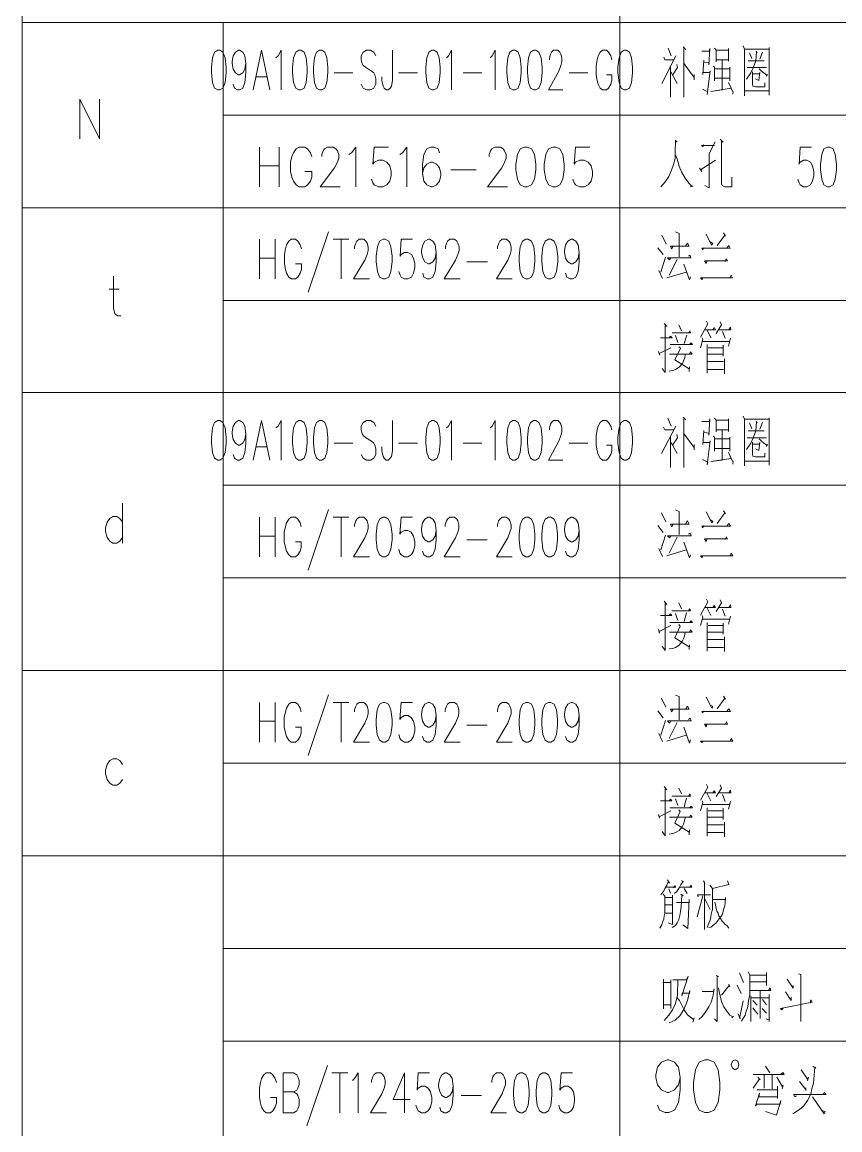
# Model space of a CAD drawing. Header units: millimetres. Extents: x 0 to 829, y 0 to 586.
# Drawn here: x 592.5 to 653.4, y 77 to 159.5 of the extents above; entities that cross this region are included whole.
import ezdxf

# ---------------------------------------------------------------- set-up
doc = ezdxf.new("R2010")
doc.units = ezdxf.units.MM

msp = doc.modelspace()

# ---------------------------------------------------------------- linework, layer by layer
at = {"color": 0, "lineweight": 0}
for points in [[(592.493806, 9.860139), (592.493806, 235.323944)], [(637.035528, 145.609028), (637.035528, 235.323944)], [(592.493806, 159.4485), (769.958667, 159.4485)], [(607.47275, 10.135306), (607.47275, 159.473194)], [(641.745111, 157.624639), (641.949722, 157.427083)], [(646.211278, 157.70225), (646.327694, 157.465889), (646.327694, 153.998083), (646.327694, 154.350861), (648.162139, 154.350861), (648.162139, 154.036889), (648.162139, 157.585833), (648.162139, 157.465889), (646.327694, 157.465889)], [(609.159028, 156.393444), (609.081417, 155.970111), (608.926194, 155.687889), (608.693361, 155.546778), (608.61575, 155.546778), (608.382917, 155.687889), (608.227694, 155.970111), (608.150083, 156.393444), (608.150083, 156.534556), (608.227694, 156.957889), (608.382917, 157.236583), (608.61575, 157.377694), (608.693361, 157.377694), (608.926194, 157.236583), (609.081417, 156.957889), (609.159028, 156.393444), (609.159028, 155.687889), (609.081417, 154.985861), (608.926194, 154.562528), (608.693361, 154.421417), (608.538139, 154.421417), (608.305306, 154.562528), (608.227694, 154.84475)], [(609.702306, 154.421417), (610.319667, 157.377694), (610.940556, 154.421417)], [(611.406222, 156.816778), (611.561444, 156.957889), (611.79075, 157.377694), (611.79075, 154.421417)], [(618.842778, 156.957889), (618.687556, 157.236583), (618.454722, 157.377694), (618.144278, 157.377694), (617.911444, 157.236583), (617.756222, 156.957889), (617.756222, 156.675667), (617.833833, 156.393444), (617.911444, 156.252333), (618.066667, 156.111222), (618.532333, 155.829), (618.687556, 155.687889), (618.765167, 155.546778), (618.842778, 155.264556), (618.842778, 154.84475), (618.687556, 154.562528), (618.454722, 154.421417), (618.144278, 154.421417), (617.911444, 154.562528), (617.756222, 154.84475)], [(620.081028, 157.377694), (620.081028, 155.126972), (620.003417, 154.703639), (619.925806, 154.562528), (619.770583, 154.421417), (619.615361, 154.421417), (619.460139, 154.562528), (619.382528, 154.703639), (619.304917, 155.126972), (619.304917, 155.405667)], [(624.10975, 156.816778), (624.264972, 156.957889), (624.497806, 157.377694), (624.497806, 154.421417)], [(627.362361, 156.816778), (627.517583, 156.957889), (627.750417, 157.377694), (627.750417, 154.421417)], [(631.779139, 156.675667), (631.779139, 156.816778), (631.85675, 157.095472), (631.934361, 157.236583), (632.089583, 157.377694), (632.3965, 157.377694), (632.551722, 157.236583), (632.629333, 157.095472), (632.706944, 156.816778), (632.706944, 156.534556), (632.629333, 156.252333), (632.474111, 155.829), (631.701528, 154.421417), (632.784556, 154.421417)], [(636.425222, 156.675667), (636.347611, 156.957889), (636.192389, 157.236583), (636.037167, 157.377694), (635.73025, 157.377694), (635.575028, 157.236583), (635.419806, 156.957889), (635.342194, 156.675667), (635.264583, 156.252333), (635.264583, 155.546778), (635.342194, 155.126972), (635.419806, 154.84475), (635.575028, 154.562528), (635.73025, 154.421417), (636.037167, 154.421417), (636.192389, 154.562528), (636.347611, 154.84475), (636.425222, 155.126972), (636.425222, 155.546778), (636.037167, 155.546778)], [(641.212417, 156.954361), (640.147028, 154.904722)], [(640.295194, 156.87675), (640.383389, 156.679194), (641.06425, 156.679194)], [(640.61975, 157.547028), (640.856111, 156.954361)], [(641.801556, 157.508222), (641.801556, 153.878139)], [(643.135056, 157.310667), (643.695972, 157.310667), (643.724194, 157.508222), (643.66775, 156.284083), (643.695972, 156.442833), (643.283222, 156.481639), (643.283222, 156.640389), (643.22325, 155.575), (643.22325, 155.730222), (643.724194, 155.730222), (643.755944, 155.850167), (643.547806, 154.075694), (643.576028, 154.27325), (643.1915, 154.470806)], [(644.0805, 157.547028), (644.196917, 157.388278), (644.196917, 156.520444), (644.196917, 156.679194), (645.114139, 156.679194), (645.114139, 156.55925), (645.114139, 157.508222), (645.114139, 157.388278), (644.196917, 157.388278)], [(647.184944, 157.310667), (647.273139, 157.190722), (647.216694, 157.268333), (647.156722, 156.598056), (646.980333, 156.125333), (646.800417, 155.691417), (646.475861, 155.218694)], [(646.684, 157.190722), (646.860389, 156.756806)], [(647.657667, 157.229528), (647.453056, 156.718)], [(640.796139, 156.164139), (640.796139, 153.878139)], [(641.268861, 156.322889), (641.328833, 156.086528), (640.944306, 155.536194)], [(641.773333, 156.442833), (642.542389, 155.377444)], [(643.992306, 156.206472), (644.0805, 156.125333), (644.0805, 155.102278), (644.0805, 155.299833), (645.234083, 155.299833), (645.234083, 155.102278), (645.234083, 156.125333), (645.234083, 156.008917), (644.0805, 156.008917), (644.641417, 156.008917), (644.641417, 156.640389), (644.641417, 154.432), (643.815917, 154.312056), (645.322278, 154.548417), (645.114139, 154.982333), (645.470444, 154.234444), (645.470444, 154.312056), (645.442222, 154.1145)], [(646.504083, 156.086528), (647.954, 156.086528)], [(646.595806, 156.598056), (647.777611, 156.598056)], [(647.421306, 156.008917), (647.569472, 155.850167), (647.749389, 155.691417), (647.98575, 155.536194), (648.042194, 155.575), (647.925778, 155.455056)], [(609.931611, 155.405667), (610.707722, 155.405667)], [(615.741861, 155.687889), (617.138861, 155.687889)], [(620.546694, 155.687889), (621.940167, 155.687889)], [(625.348, 155.687889), (626.741472, 155.687889)], [(633.250222, 155.687889), (634.643694, 155.687889)], [(640.827889, 155.772556), (641.300611, 154.904722)], [(642.570611, 155.575), (642.570611, 155.179889)], [(647.1285, 155.2575), (647.393083, 155.141083), (647.453056, 155.730222), (647.421306, 155.613806), (646.920361, 155.613806), (646.920361, 155.772556), (646.920361, 154.865917), (646.948583, 154.707167), (647.1285, 154.668361), (647.837583, 154.668361), (647.837583, 154.943528)], [(596.783583, 150.784278), (596.783583, 153.740556), (598.26525, 150.784278), (598.26525, 153.740556)], [(607.47275, 152.548167), (769.958667, 152.548167)], [(610.1715, 147.217694), (610.1715, 150.173972)], [(611.649639, 150.173972), (611.649639, 147.217694)], [(614.080278, 149.471944), (613.974444, 149.750639), (613.762778, 150.032861), (613.551111, 150.173972), (613.127778, 150.173972), (612.916111, 150.032861), (612.704444, 149.750639), (612.598611, 149.471944), (612.492778, 149.048611), (612.492778, 148.343056), (612.598611, 147.919722), (612.704444, 147.641028), (612.916111, 147.358806), (613.127778, 147.217694), (613.551111, 147.217694), (613.762778, 147.358806), (613.974444, 147.641028), (614.080278, 147.919722), (614.080278, 148.343056), (613.551111, 148.343056)], [(614.817583, 149.471944), (614.817583, 149.613056), (614.923417, 149.89175), (615.02925, 150.032861), (615.240917, 150.173972), (615.66425, 150.173972), (615.875917, 150.032861), (615.98175, 149.89175), (616.087583, 149.613056), (616.087583, 149.330833), (615.98175, 149.048611), (615.770083, 148.625278), (614.71175, 147.217694), (616.189889, 147.217694)], [(616.824889, 149.613056), (617.036556, 149.750639), (617.354056, 150.173972), (617.354056, 147.217694)], [(619.784694, 150.173972), (618.726361, 150.173972), (618.620528, 148.9075), (618.726361, 149.048611), (619.043861, 149.189722), (619.361361, 149.189722), (619.678861, 149.048611), (619.887, 148.766389), (619.992833, 148.343056), (619.992833, 148.060833), (619.887, 147.641028), (619.678861, 147.358806), (619.361361, 147.217694), (619.043861, 147.217694), (618.726361, 147.358806), (618.620528, 147.499917), (618.514694, 147.782139)], [(620.627833, 149.613056), (620.8395, 149.750639), (621.157, 150.173972), (621.157, 147.217694)], [(623.584111, 149.750639), (623.481806, 150.032861), (623.164306, 150.173972), (622.952639, 150.173972), (622.635139, 150.032861), (622.423472, 149.613056), (622.317639, 148.9075), (622.317639, 148.201944), (622.423472, 147.641028), (622.635139, 147.358806), (622.952639, 147.217694), (623.058472, 147.217694), (623.375972, 147.358806), (623.584111, 147.641028), (623.689944, 148.060833), (623.689944, 148.201944), (623.584111, 148.625278), (623.375972, 148.9075), (623.058472, 149.048611), (622.952639, 149.048611), (622.635139, 148.9075), (622.423472, 148.625278), (622.317639, 148.201944)], [(627.28475, 149.471944), (627.28475, 149.613056), (627.387056, 149.89175), (627.492889, 150.032861), (627.704556, 150.173972), (628.127889, 150.173972), (628.339556, 150.032861), (628.445389, 149.89175), (628.551222, 149.613056), (628.551222, 149.330833), (628.445389, 149.048611), (628.233722, 148.625278), (627.178917, 147.217694), (628.657056, 147.217694)], [(634.781278, 150.173972), (633.726472, 150.173972), (633.620639, 148.9075), (633.726472, 149.048611), (634.043972, 149.189722), (634.361472, 149.189722), (634.678972, 149.048611), (634.887111, 148.766389), (634.992944, 148.343056), (634.992944, 148.060833), (634.887111, 147.641028), (634.678972, 147.358806), (634.361472, 147.217694), (634.043972, 147.217694), (633.726472, 147.358806), (633.620639, 147.499917), (633.514806, 147.782139)], [(641.152444, 150.689028), (641.300611, 150.530278), (641.180667, 150.646694), (641.152444, 149.778861), (641.152444, 149.306139), (641.0325, 148.872222), (640.884333, 148.438306), (640.679722, 147.965583), (640.411611, 147.570472), (640.087056, 147.217694)], [(643.283222, 150.332722), (643.22325, 150.212778), (643.103306, 150.293917), (644.0805, 150.293917)], [(644.140472, 150.569083), (643.695972, 149.70125), (643.695972, 147.136556), (643.371417, 147.295306)], [(644.49325, 150.766639), (644.729611, 150.530278), (644.613194, 150.607889), (644.613194, 147.454056), (644.641417, 147.295306), (644.849556, 147.217694), (645.38225, 147.217694), (645.38225, 147.926778)], [(651.308917, 150.173972), (650.465778, 150.173972), (650.381111, 148.9075), (650.465778, 149.048611), (650.71625, 149.189722), (650.97025, 149.189722), (651.22425, 149.048611), (651.393583, 148.766389), (651.47825, 148.343056), (651.47825, 148.060833), (651.393583, 147.641028), (651.22425, 147.358806), (650.97025, 147.217694), (650.71625, 147.217694), (650.465778, 147.358806), (650.381111, 147.499917), (650.296444, 147.782139)], [(641.212417, 149.5425), (641.300611, 149.267333), (641.448778, 148.755806), (641.625167, 148.321889), (641.893278, 147.849167), (642.157861, 147.492861), (642.394222, 147.2565), (642.482417, 147.2565), (642.277806, 147.217694)], [(610.1715, 148.766389), (611.649639, 148.766389)], [(642.955139, 148.597056), (643.135056, 148.360694), (643.046861, 148.480639), (644.168694, 149.189722)], [(624.430778, 148.484167), (626.33225, 148.484167)], [(592.493806, 145.644306), (769.958667, 145.644306)], [(592.493806, 145.644306), (769.958667, 145.644306)], [(637.035528, 10.227028), (637.035528, 145.609028)], [(615.325583, 143.866306), (613.805111, 139.357806)], [(640.147028, 143.615833), (640.471583, 142.945556)], [(641.180667, 143.852194), (641.44525, 143.73225), (641.44525, 142.000111)], [(643.456083, 143.693444), (643.868833, 142.864417), (643.957028, 142.984361), (643.780639, 143.100778)], [(644.754306, 143.771056), (644.902472, 143.534694), (644.8425, 143.615833), (644.281583, 142.825611)], [(610.1715, 140.345583), (610.1715, 143.301861)], [(611.353306, 143.301861), (611.353306, 140.345583)], [(613.297111, 142.599833), (613.212444, 142.882056), (613.043111, 143.16075), (612.873778, 143.301861), (612.535111, 143.301861), (612.365778, 143.16075), (612.199972, 142.882056), (612.115306, 142.599833), (612.030639, 142.1765), (612.030639, 141.470944), (612.115306, 141.051139), (612.199972, 140.768917), (612.365778, 140.486694), (612.535111, 140.345583), (612.873778, 140.345583), (613.043111, 140.486694), (613.212444, 140.768917), (613.297111, 141.051139), (613.297111, 141.470944), (612.873778, 141.470944)], [(615.66425, 143.301861), (616.846056, 143.301861)], [(616.253389, 143.301861), (616.253389, 140.345583)], [(617.269389, 142.599833), (617.269389, 142.740944), (617.354056, 143.019639), (617.438722, 143.16075), (617.608056, 143.301861), (617.946722, 143.301861), (618.112528, 143.16075), (618.197194, 143.019639), (618.281861, 142.740944), (618.281861, 142.458722), (618.197194, 142.1765), (618.027861, 141.753167), (617.184722, 140.345583), (618.366528, 140.345583)], [(621.580333, 143.301861), (620.733667, 143.301861), (620.649, 142.035389), (620.733667, 142.1765), (620.987667, 142.317611), (621.241667, 142.317611), (621.495667, 142.1765), (621.665, 141.894278), (621.746139, 141.470944), (621.746139, 141.188722), (621.665, 140.768917), (621.495667, 140.486694), (621.241667, 140.345583), (620.987667, 140.345583), (620.733667, 140.486694), (620.649, 140.627806), (620.564333, 140.910028)], [(623.354806, 142.317611), (623.270139, 141.894278), (623.100806, 141.612056), (622.846806, 141.470944), (622.762139, 141.470944), (622.508139, 141.612056), (622.338806, 141.894278), (622.254139, 142.317611), (622.254139, 142.458722), (622.338806, 142.882056), (622.508139, 143.16075), (622.762139, 143.301861), (622.846806, 143.301861), (623.100806, 143.16075), (623.270139, 142.882056), (623.354806, 142.317611), (623.354806, 141.612056), (623.270139, 140.910028), (623.100806, 140.486694), (622.846806, 140.345583), (622.677472, 140.345583), (622.423472, 140.486694), (622.338806, 140.768917)], [(624.028611, 142.599833), (624.028611, 142.740944), (624.113278, 143.019639), (624.197944, 143.16075), (624.367278, 143.301861), (624.705944, 143.301861), (624.875278, 143.16075), (624.959944, 143.019639), (625.044611, 142.740944), (625.044611, 142.458722), (624.959944, 142.1765), (624.790611, 141.753167), (623.943944, 140.345583), (625.129278, 140.345583)], [(627.916222, 142.599833), (627.916222, 142.740944), (628.000889, 143.019639), (628.085556, 143.16075), (628.254889, 143.301861), (628.593556, 143.301861), (628.762889, 143.16075), (628.847556, 143.019639), (628.932222, 142.740944), (628.932222, 142.458722), (628.847556, 142.1765), (628.678222, 141.753167), (627.831556, 140.345583), (629.016889, 140.345583)], [(634.001639, 142.317611), (633.916972, 141.894278), (633.747639, 141.612056), (633.493639, 141.470944), (633.408972, 141.470944), (633.154972, 141.612056), (632.985639, 141.894278), (632.900972, 142.317611), (632.900972, 142.458722), (632.985639, 142.882056), (633.154972, 143.16075), (633.408972, 143.301861), (633.493639, 143.301861), (633.747639, 143.16075), (633.916972, 142.882056), (634.001639, 142.317611), (634.001639, 141.612056), (633.916972, 140.910028), (633.747639, 140.486694), (633.493639, 140.345583), (633.324306, 140.345583), (633.070306, 140.486694), (632.985639, 140.768917)], [(641.004278, 142.786806), (640.884333, 142.58925), (640.796139, 142.786806), (642.182556, 142.786806), (642.066139, 143.023167), (641.949722, 142.825611)], [(643.276167, 142.670389), (643.219722, 142.511639), (643.128, 142.628056), (645.25525, 142.628056), (645.138833, 142.825611), (645.018889, 142.670389)], [(639.850694, 142.670389), (640.263444, 142.158861)], [(640.087056, 140.857111), (640.439833, 141.961306)], [(640.824361, 141.9225), (640.736167, 141.76375), (640.588, 141.9225), (642.330722, 141.9225), (642.274278, 142.116528), (642.154333, 142.038917)], [(610.1715, 141.894278), (611.353306, 141.894278)], [(625.63375, 141.612056), (627.15775, 141.612056)], [(641.297083, 141.802556), (640.707944, 140.62075)], [(641.801556, 141.449778), (642.214306, 140.267972), (642.3025, 140.504333)], [(643.512528, 141.643806), (643.456083, 141.488583), (643.336139, 141.686139), (645.050639, 141.686139), (644.962444, 141.841361), (644.87425, 141.643806)], [(599.305944, 140.560778), (599.305944, 138.165417), (599.411778, 137.742083), (599.623444, 137.6045), (599.835111, 137.6045)], [(639.938889, 140.977056), (640.203472, 140.384389)], [(640.531556, 140.423194), (641.977944, 140.857111)], [(643.219722, 140.423194), (643.128, 140.306778), (643.039806, 140.423194), (645.435167, 140.423194), (645.315222, 140.62075), (645.227028, 140.423194)], [(598.988444, 139.576528), (599.729278, 139.576528)], [(607.47275, 138.743972), (769.958667, 138.743972)], [(640.323417, 137.036528), (640.531556, 136.800167), (640.411611, 136.877778), (640.411611, 133.367639), (640.17525, 133.685139)], [(643.487833, 137.195278), (643.576028, 136.997722), (643.046861, 136.009944)], [(644.49325, 137.152944), (644.613194, 136.916583), (644.196917, 136.288639)], [(640.916083, 136.327444), (642.306028, 136.327444), (642.246056, 136.482667), (642.157861, 136.327444)], [(641.417028, 136.916583), (641.625167, 136.482667)], [(642.009694, 136.168694), (641.833306, 135.537222)], [(643.339667, 136.563806), (644.168694, 136.563806), (644.052278, 136.719028), (643.960556, 136.563806)], [(643.547806, 136.525), (643.815917, 135.971139)], [(644.405056, 136.563806), (645.294056, 136.563806), (645.262306, 136.761361), (645.145889, 136.563806)], [(644.673167, 136.443861), (644.877778, 135.932333)], [(640.058833, 135.971139), (640.916083, 135.971139), (640.796139, 136.091083), (640.707944, 135.971139)], [(640.767917, 135.459611), (642.454194, 135.459611), (642.33425, 135.576028), (642.217833, 135.459611)], [(641.180667, 136.129889), (641.360583, 135.614833)], [(643.163278, 135.971139), (643.22325, 135.854722), (643.046861, 135.22325)], [(643.1915, 135.695972), (645.234083, 135.695972)], [(643.547806, 135.459611), (643.547806, 133.328833)], [(644.729611, 135.420806), (644.729611, 134.591778)], [(645.262306, 135.932333), (645.114139, 135.339667)], [(639.910667, 134.944556), (639.998861, 134.669389), (639.970639, 134.789333), (640.827889, 135.22325)], [(641.893278, 134.708194), (641.861528, 134.471833), (641.773333, 134.235472), (641.685139, 134.037917), (641.448778, 133.76275), (641.180667, 133.604), (640.976056, 133.526389), (640.707944, 133.487583)], [(640.739694, 134.750528), (642.422444, 134.750528), (642.306028, 134.90575), (642.246056, 134.789333)], [(641.417028, 135.300861), (641.536972, 135.180917), (641.124222, 134.316611), (642.186083, 133.646333), (642.217833, 133.801556), (642.186083, 133.448778)], [(643.576028, 134.750528), (644.729611, 134.750528)], [(643.607778, 135.22325), (644.729611, 135.22325)], [(643.576028, 134.196667), (644.761361, 134.196667)], [(644.821333, 134.394222), (644.821333, 133.290028)], [(643.547806, 133.604), (644.761361, 133.604)], [(592.493806, 131.875389), (769.958667, 131.875389)], [(607.47275, 131.875389), (769.958667, 131.875389)], [(609.159028, 128.820333), (609.081417, 128.397), (608.926194, 128.114778), (608.693361, 127.973667), (608.61575, 127.973667), (608.382917, 128.114778), (608.227694, 128.397), (608.150083, 128.820333), (608.150083, 128.961444), (608.227694, 129.384778), (608.382917, 129.663472), (608.61575, 129.804583), (608.693361, 129.804583), (608.926194, 129.663472), (609.081417, 129.384778), (609.159028, 128.820333), (609.159028, 128.114778), (609.081417, 127.41275), (608.926194, 126.989417), (608.693361, 126.848306), (608.538139, 126.848306), (608.305306, 126.989417), (608.227694, 127.271639)], [(609.702306, 126.848306), (610.319667, 129.804583), (610.940556, 126.848306)], [(611.406222, 129.243667), (611.561444, 129.384778), (611.79075, 129.804583), (611.79075, 126.848306)], [(618.842778, 129.384778), (618.687556, 129.663472), (618.454722, 129.804583), (618.144278, 129.804583), (617.911444, 129.663472), (617.756222, 129.384778), (617.756222, 129.102556), (617.833833, 128.820333), (617.911444, 128.679222), (618.066667, 128.538111), (618.532333, 128.255889), (618.687556, 128.114778), (618.765167, 127.973667), (618.842778, 127.691444), (618.842778, 127.271639), (618.687556, 126.989417), (618.454722, 126.848306), (618.144278, 126.848306), (617.911444, 126.989417), (617.756222, 127.271639)], [(620.081028, 129.804583), (620.081028, 127.553861), (620.003417, 127.130528), (619.925806, 126.989417), (619.770583, 126.848306), (619.615361, 126.848306), (619.460139, 126.989417), (619.382528, 127.130528), (619.304917, 127.553861), (619.304917, 127.832556)], [(624.10975, 129.243667), (624.264972, 129.384778), (624.497806, 129.804583), (624.497806, 126.848306)], [(627.362361, 129.243667), (627.517583, 129.384778), (627.750417, 129.804583), (627.750417, 126.848306)], [(631.779139, 129.102556), (631.779139, 129.243667), (631.85675, 129.522361), (631.934361, 129.663472), (632.089583, 129.804583), (632.3965, 129.804583), (632.551722, 129.663472), (632.629333, 129.522361), (632.706944, 129.243667), (632.706944, 128.961444), (632.629333, 128.679222), (632.474111, 128.255889), (631.701528, 126.848306), (632.784556, 126.848306)], [(636.425222, 129.102556), (636.347611, 129.384778), (636.192389, 129.663472), (636.037167, 129.804583), (635.73025, 129.804583), (635.575028, 129.663472), (635.419806, 129.384778), (635.342194, 129.102556), (635.264583, 128.679222), (635.264583, 127.973667), (635.342194, 127.553861), (635.419806, 127.271639), (635.575028, 126.989417), (635.73025, 126.848306), (636.037167, 126.848306), (636.192389, 126.989417), (636.347611, 127.271639), (636.425222, 127.553861), (636.425222, 127.973667), (636.037167, 127.973667)], [(640.616222, 129.973917), (640.852583, 129.38125)], [(641.741583, 130.051528), (641.949722, 129.853972)], [(641.801556, 129.935111), (641.801556, 126.305028)], [(643.131528, 129.737556), (643.692444, 129.737556), (643.724194, 129.935111), (643.664222, 128.710972), (643.692444, 128.869722), (643.279694, 128.908528), (643.279694, 129.067278), (643.219722, 128.001889), (643.219722, 128.157111), (643.724194, 128.157111), (643.752417, 128.277056), (643.544278, 126.502583), (643.576028, 126.700139), (643.1915, 126.897694)], [(644.076972, 129.973917), (644.196917, 129.815167), (644.196917, 128.947333), (644.196917, 129.106083), (645.114139, 129.106083), (645.114139, 128.986139), (645.114139, 129.935111), (645.114139, 129.815167), (644.196917, 129.815167)], [(646.20775, 130.129139), (646.324167, 129.892778), (646.324167, 126.424972), (646.324167, 126.77775), (648.158611, 126.77775), (648.158611, 126.463778), (648.158611, 130.012722), (648.158611, 129.892778), (646.324167, 129.892778)], [(647.184944, 129.737556), (647.273139, 129.617611), (647.213167, 129.695222), (647.153194, 129.024944), (646.976806, 128.552222), (646.800417, 128.118306), (646.472333, 127.645583)], [(646.680472, 129.617611), (646.856861, 129.183694)], [(647.657667, 129.656417), (647.449528, 129.144889)], [(641.208889, 129.38125), (640.1435, 127.331611)], [(640.291667, 129.303639), (640.379861, 129.106083), (641.060722, 129.106083)], [(641.268861, 128.749778), (641.325306, 128.513417), (640.940778, 127.963083)], [(641.769806, 128.869722), (642.538861, 127.804333)], [(643.988778, 128.633361), (644.076972, 128.552222), (644.076972, 127.529167), (644.076972, 127.726722), (645.230556, 127.726722), (645.230556, 127.529167), (645.230556, 128.552222), (645.230556, 128.435806), (644.076972, 128.435806), (644.641417, 128.435806), (644.641417, 129.067278), (644.641417, 126.858889), (643.812389, 126.738944), (645.31875, 126.975306), (645.114139, 127.409222), (645.466917, 126.661333), (645.466917, 126.738944), (645.438694, 126.541389)], [(646.592278, 129.024944), (647.774083, 129.024944)], [(615.741861, 128.114778), (617.138861, 128.114778)], [(620.546694, 128.114778), (621.940167, 128.114778)], [(625.348, 128.114778), (626.741472, 128.114778)], [(633.250222, 128.114778), (634.643694, 128.114778)], [(640.796139, 128.591028), (640.796139, 126.305028)], [(640.824361, 128.199444), (641.297083, 127.331611)], [(642.570611, 128.001889), (642.570611, 127.606778)], [(646.504083, 128.513417), (647.954, 128.513417)], [(647.124972, 127.684389), (647.389556, 127.567972), (647.449528, 128.157111), (647.421306, 128.040694), (646.916833, 128.040694), (646.916833, 128.199444), (646.916833, 127.292806), (646.945056, 127.134056), (647.124972, 127.09525), (647.834056, 127.09525), (647.834056, 127.370417)], [(647.421306, 128.435806), (647.569472, 128.277056), (647.745861, 128.118306), (647.982222, 127.963083), (648.042194, 128.001889), (647.92225, 127.881944)], [(609.931611, 127.832556), (610.707722, 127.832556)], [(607.47275, 124.975056), (769.958667, 124.975056)], [(599.983278, 123.6345), (599.983278, 120.674694)], [(615.322056, 123.165306), (613.801583, 118.656806)], [(641.180667, 123.154722), (641.44525, 123.034778), (641.44525, 121.299111)], [(643.456083, 122.995972), (643.872361, 122.166944), (643.960556, 122.286889), (643.780639, 122.403306)], [(644.757833, 123.073583), (644.906, 122.837222), (644.846028, 122.918361), (644.285111, 122.128139)], [(599.983278, 122.226917), (599.771611, 122.505611), (599.559944, 122.646722), (599.242444, 122.646722), (599.030778, 122.505611), (598.819111, 122.226917), (598.713278, 121.803583), (598.713278, 121.521361), (598.819111, 121.098028), (599.030778, 120.815806), (599.242444, 120.674694), (599.559944, 120.674694), (599.771611, 120.815806), (599.983278, 121.098028)], [(610.167972, 119.644583), (610.167972, 122.600861)], [(611.349778, 122.600861), (611.349778, 119.644583)], [(613.293583, 121.898833), (613.208917, 122.177528), (613.039583, 122.45975), (612.87025, 122.600861), (612.535111, 122.600861), (612.365778, 122.45975), (612.196444, 122.177528), (612.111778, 121.898833), (612.027111, 121.4755), (612.027111, 120.769944), (612.111778, 120.346611), (612.196444, 120.067917), (612.365778, 119.785694), (612.535111, 119.644583), (612.87025, 119.644583), (613.039583, 119.785694), (613.208917, 120.067917), (613.293583, 120.346611), (613.293583, 120.769944), (612.87025, 120.769944)], [(615.660722, 122.600861), (616.842528, 122.600861)], [(616.253389, 122.600861), (616.253389, 119.644583)], [(617.265861, 121.898833), (617.265861, 122.039944), (617.350528, 122.318639), (617.435194, 122.45975), (617.604528, 122.600861), (617.943194, 122.600861), (618.112528, 122.45975), (618.197194, 122.318639), (618.281861, 122.039944), (618.281861, 121.757722), (618.197194, 121.4755), (618.027861, 121.052167), (617.181194, 119.644583), (618.366528, 119.644583)], [(621.576806, 122.600861), (620.730139, 122.600861), (620.645472, 121.334389), (620.730139, 121.4755), (620.984139, 121.616611), (621.238139, 121.616611), (621.492139, 121.4755), (621.661472, 121.193278), (621.746139, 120.769944), (621.746139, 120.487722), (621.661472, 120.067917), (621.492139, 119.785694), (621.238139, 119.644583), (620.984139, 119.644583), (620.730139, 119.785694), (620.645472, 119.926806), (620.560806, 120.209028)], [(623.351278, 121.616611), (623.266611, 121.193278), (623.097278, 120.911056), (622.843278, 120.769944), (622.758611, 120.769944), (622.504611, 120.911056), (622.335278, 121.193278), (622.250611, 121.616611), (622.250611, 121.757722), (622.335278, 122.177528), (622.504611, 122.45975), (622.758611, 122.600861), (622.843278, 122.600861), (623.097278, 122.45975), (623.266611, 122.177528), (623.351278, 121.616611), (623.351278, 120.911056), (623.266611, 120.209028), (623.097278, 119.785694), (622.843278, 119.644583), (622.673944, 119.644583), (622.419944, 119.785694), (622.335278, 120.067917)], [(624.025083, 121.898833), (624.025083, 122.039944), (624.10975, 122.318639), (624.194417, 122.45975), (624.36375, 122.600861), (624.702417, 122.600861), (624.87175, 122.45975), (624.956417, 122.318639), (625.041083, 122.039944), (625.041083, 121.757722), (624.956417, 121.4755), (624.787083, 121.052167), (623.943944, 119.644583), (625.12575, 119.644583)], [(627.912694, 121.898833), (627.912694, 122.039944), (627.997361, 122.318639), (628.082028, 122.45975), (628.251361, 122.600861), (628.590028, 122.600861), (628.759361, 122.45975), (628.844028, 122.318639), (628.928694, 122.039944), (628.928694, 121.757722), (628.844028, 121.4755), (628.674694, 121.052167), (627.828028, 119.644583), (629.013361, 119.644583)], [(633.998111, 121.616611), (633.913444, 121.193278), (633.744111, 120.911056), (633.490111, 120.769944), (633.405444, 120.769944), (633.154972, 120.911056), (632.985639, 121.193278), (632.900972, 121.616611), (632.900972, 121.757722), (632.985639, 122.177528), (633.154972, 122.45975), (633.405444, 122.600861), (633.490111, 122.600861), (633.744111, 122.45975), (633.913444, 122.177528), (633.998111, 121.616611), (633.998111, 120.911056), (633.913444, 120.209028), (633.744111, 119.785694), (633.490111, 119.644583), (633.324306, 119.644583), (633.070306, 119.785694), (632.985639, 120.067917)], [(640.1435, 122.918361), (640.468056, 122.248083)], [(641.00075, 122.089333), (640.884333, 121.891778), (640.796139, 122.089333), (642.186083, 122.089333), (642.066139, 122.325694), (641.949722, 122.128139)], [(643.279694, 121.969389), (643.219722, 121.814167), (643.131528, 121.930583), (645.262306, 121.930583), (645.142361, 122.128139), (645.025944, 121.969389)], [(639.847167, 121.969389), (640.263444, 121.457861)], [(640.824361, 121.2215), (640.736167, 121.06275), (640.588, 121.2215), (642.33425, 121.2215), (642.274278, 121.419056), (642.154333, 121.341444)], [(610.167972, 121.193278), (611.349778, 121.193278)], [(625.63375, 120.911056), (627.154222, 120.911056)], [(640.083528, 120.156111), (640.439833, 121.260306)], [(641.297083, 121.101556), (640.704417, 119.91975)], [(641.801556, 120.748778), (642.214306, 119.563444), (642.3025, 119.803333)], [(643.516056, 120.946333), (643.456083, 120.787583), (643.339667, 120.985139), (645.054167, 120.985139), (644.965972, 121.143889), (644.877778, 120.946333)], [(639.935361, 120.276056), (640.203472, 119.683389)], [(640.528028, 119.722194), (641.977944, 120.156111)], [(643.219722, 119.722194), (643.131528, 119.605778), (643.043333, 119.722194), (645.438694, 119.722194), (645.31875, 119.91975), (645.230556, 119.722194)], [(607.47275, 118.074722), (769.958667, 118.074722)], [(643.487833, 116.494278), (643.576028, 116.296722), (643.043333, 115.308944)], [(644.49325, 116.451944), (644.609667, 116.215583), (644.196917, 115.584111)], [(640.319889, 116.335528), (640.528028, 116.099167), (640.411611, 116.176778), (640.411611, 112.666639), (640.17525, 112.984139)], [(640.912556, 115.626444), (642.3025, 115.626444), (642.242528, 115.781667), (642.154333, 115.626444)], [(641.417028, 116.215583), (641.621639, 115.781667)], [(643.339667, 115.862806), (644.165167, 115.862806), (644.04875, 116.018028), (643.960556, 115.862806)], [(643.544278, 115.820472), (643.812389, 115.270139)], [(644.401528, 115.862806), (645.290528, 115.862806), (645.262306, 116.060361), (645.142361, 115.862806)], [(644.669639, 115.742861), (644.877778, 115.231333)], [(640.055306, 115.270139), (640.912556, 115.270139), (640.796139, 115.390083), (640.704417, 115.270139)], [(640.764389, 114.758611), (642.450667, 114.758611), (642.33425, 114.875028), (642.214306, 114.758611)], [(641.180667, 115.428889), (641.357056, 114.913833)], [(642.006167, 115.467694), (641.829778, 114.836222)], [(643.15975, 115.270139), (643.219722, 115.150194), (643.043333, 114.52225)], [(643.1915, 114.994972), (645.230556, 114.994972)], [(643.544278, 114.758611), (643.544278, 112.627833)], [(644.729611, 114.716278), (644.729611, 113.890778)], [(645.262306, 115.231333), (645.114139, 114.638667)], [(639.907139, 114.243556), (639.995333, 113.968389), (639.967111, 114.088333), (640.824361, 114.52225)], [(641.88975, 114.007194), (641.858, 113.770833), (641.769806, 113.534472), (641.681611, 113.336917), (641.44525, 113.06175), (641.180667, 112.903), (640.972528, 112.825389), (640.704417, 112.786583)], [(640.736167, 114.046), (642.422444, 114.046), (642.3025, 114.20475), (642.242528, 114.088333)], [(641.417028, 114.599861), (641.533444, 114.479917), (641.120694, 113.612083), (642.186083, 112.941806), (642.214306, 113.100556), (642.186083, 112.747778)], [(643.576028, 114.046), (644.729611, 114.046)], [(643.60425, 114.52225), (644.729611, 114.52225)], [(643.576028, 113.495667), (644.757833, 113.495667)], [(644.817806, 113.693222), (644.817806, 112.589028)], [(643.544278, 112.903), (644.757833, 112.903)], [(592.493806, 111.170861), (769.958667, 111.170861)], [(615.322056, 109.364639), (613.801583, 104.856139)], [(640.1435, 109.117694), (640.468056, 108.447417)], [(641.180667, 109.354056), (641.44525, 109.234111), (641.44525, 107.498444)], [(643.456083, 109.195306), (643.872361, 108.366278), (643.960556, 108.486222), (643.780639, 108.602639)], [(644.757833, 109.272917), (644.906, 109.036556), (644.846028, 109.117694), (644.285111, 108.327472)], [(610.167972, 105.843917), (610.167972, 108.800194)], [(611.349778, 108.800194), (611.349778, 105.843917)], [(613.293583, 108.098167), (613.208917, 108.376861), (613.039583, 108.659083), (612.87025, 108.800194), (612.535111, 108.800194), (612.365778, 108.659083), (612.196444, 108.376861), (612.111778, 108.098167), (612.027111, 107.674833), (612.027111, 106.969278), (612.111778, 106.545944), (612.196444, 106.26725), (612.365778, 105.985028), (612.535111, 105.843917), (612.87025, 105.843917), (613.039583, 105.985028), (613.208917, 106.26725), (613.293583, 106.545944), (613.293583, 106.969278), (612.87025, 106.969278)], [(615.660722, 108.800194), (616.842528, 108.800194)], [(616.253389, 108.800194), (616.253389, 105.843917)], [(617.265861, 108.098167), (617.265861, 108.239278), (617.350528, 108.517972), (617.435194, 108.659083), (617.604528, 108.800194), (617.943194, 108.800194), (618.112528, 108.659083), (618.197194, 108.517972), (618.281861, 108.239278), (618.281861, 107.957056), (618.197194, 107.674833), (618.027861, 107.2515), (617.181194, 105.843917), (618.366528, 105.843917)], [(621.576806, 108.800194), (620.730139, 108.800194), (620.645472, 107.533722), (620.730139, 107.674833), (620.984139, 107.815944), (621.238139, 107.815944), (621.492139, 107.674833), (621.661472, 107.392611), (621.746139, 106.969278), (621.746139, 106.687056), (621.661472, 106.26725), (621.492139, 105.985028), (621.238139, 105.843917), (620.984139, 105.843917), (620.730139, 105.985028), (620.645472, 106.126139), (620.560806, 106.404833)], [(623.351278, 107.815944), (623.266611, 107.392611), (623.097278, 107.110389), (622.843278, 106.969278), (622.758611, 106.969278), (622.504611, 107.110389), (622.335278, 107.392611), (622.250611, 107.815944), (622.250611, 107.957056), (622.335278, 108.376861), (622.504611, 108.659083), (622.758611, 108.800194), (622.843278, 108.800194), (623.097278, 108.659083), (623.266611, 108.376861), (623.351278, 107.815944), (623.351278, 107.110389), (623.266611, 106.404833), (623.097278, 105.985028), (622.843278, 105.843917), (622.673944, 105.843917), (622.419944, 105.985028), (622.335278, 106.26725)], [(624.025083, 108.098167), (624.025083, 108.239278), (624.10975, 108.517972), (624.194417, 108.659083), (624.36375, 108.800194), (624.702417, 108.800194), (624.87175, 108.659083), (624.956417, 108.517972), (625.041083, 108.239278), (625.041083, 107.957056), (624.956417, 107.674833), (624.787083, 107.2515), (623.943944, 105.843917), (625.12575, 105.843917)], [(627.912694, 108.098167), (627.912694, 108.239278), (627.997361, 108.517972), (628.082028, 108.659083), (628.251361, 108.800194), (628.590028, 108.800194), (628.759361, 108.659083), (628.844028, 108.517972), (628.928694, 108.239278), (628.928694, 107.957056), (628.844028, 107.674833), (628.674694, 107.2515), (627.828028, 105.843917), (629.013361, 105.843917)], [(633.998111, 107.815944), (633.913444, 107.392611), (633.744111, 107.110389), (633.490111, 106.969278), (633.405444, 106.969278), (633.154972, 107.110389), (632.985639, 107.392611), (632.900972, 107.815944), (632.900972, 107.957056), (632.985639, 108.376861), (633.154972, 108.659083), (633.405444, 108.800194), (633.490111, 108.800194), (633.744111, 108.659083), (633.913444, 108.376861), (633.998111, 107.815944), (633.998111, 107.110389), (633.913444, 106.404833), (633.744111, 105.985028), (633.490111, 105.843917), (633.324306, 105.843917), (633.070306, 105.985028), (632.985639, 106.26725)], [(639.847167, 108.168722), (640.263444, 107.657194)], [(641.00075, 108.288667), (640.884333, 108.091111), (640.796139, 108.288667), (642.186083, 108.288667), (642.066139, 108.525028), (641.949722, 108.327472)], [(643.279694, 108.168722), (643.219722, 108.0135), (643.131528, 108.129917), (645.262306, 108.129917), (645.142361, 108.327472), (645.025944, 108.168722)], [(610.167972, 107.392611), (611.349778, 107.392611)], [(640.083528, 106.355444), (640.439833, 107.459639)], [(640.824361, 107.420833), (640.736167, 107.262083), (640.588, 107.420833), (642.33425, 107.420833), (642.274278, 107.618389), (642.154333, 107.53725)], [(641.297083, 107.300889), (640.704417, 106.119083)], [(643.516056, 107.145667), (643.456083, 106.986917), (643.339667, 107.184472), (645.054167, 107.184472), (644.965972, 107.343222), (644.877778, 107.145667)], [(625.63375, 107.110389), (627.154222, 107.110389)], [(639.935361, 106.475389), (640.203472, 105.882722)], [(641.801556, 106.948111), (642.214306, 105.762778), (642.3025, 106.002667)], [(640.528028, 105.921528), (641.977944, 106.355444)], [(643.219722, 105.921528), (643.131528, 105.805111), (643.043333, 105.921528), (645.438694, 105.921528), (645.31875, 106.119083), (645.230556, 105.921528)], [(599.983278, 104.182333), (599.771611, 104.464556), (599.559944, 104.605667), (599.242444, 104.605667), (599.030778, 104.464556), (598.819111, 104.182333), (598.713278, 103.759), (598.713278, 103.480306), (598.819111, 103.056972), (599.030778, 102.77475), (599.242444, 102.633639), (599.559944, 102.633639), (599.771611, 102.77475), (599.983278, 103.056972)], [(607.47275, 104.270528), (769.958667, 104.270528)], [(640.319889, 102.534861), (640.528028, 102.2985), (640.411611, 102.376111), (640.411611, 98.865972), (640.17525, 99.183472)], [(641.417028, 102.414917), (641.621639, 101.981)], [(643.487833, 102.690083), (643.576028, 102.496056), (643.043333, 101.508278)], [(644.49325, 102.651278), (644.609667, 102.414917), (644.196917, 101.783444)], [(640.055306, 101.469472), (640.912556, 101.469472), (640.796139, 101.585889), (640.704417, 101.469472)], [(640.912556, 101.825778), (642.3025, 101.825778), (642.242528, 101.981), (642.154333, 101.825778)], [(641.180667, 101.628222), (641.357056, 101.113167)], [(642.006167, 101.667028), (641.829778, 101.035556)], [(643.339667, 102.062139), (644.165167, 102.062139), (644.04875, 102.217361), (643.960556, 102.062139)], [(643.544278, 102.019806), (643.812389, 101.469472)], [(644.401528, 102.062139), (645.290528, 102.062139), (645.262306, 102.259694), (645.142361, 102.062139)], [(644.669639, 101.942194), (644.877778, 101.430667)], [(639.907139, 100.442889), (639.995333, 100.167722), (639.967111, 100.287667), (640.824361, 100.721583)], [(640.764389, 100.957944), (642.450667, 100.957944), (642.33425, 101.074361), (642.214306, 100.957944)], [(641.417028, 100.799194), (641.533444, 100.67925), (641.120694, 99.811417), (642.186083, 99.141139), (642.214306, 99.299889), (642.186083, 98.943583)], [(643.15975, 101.469472), (643.219722, 101.349528), (643.043333, 100.721583)], [(643.1915, 101.194306), (645.230556, 101.194306)], [(643.544278, 100.957944), (643.544278, 98.827167)], [(643.60425, 100.721583), (644.729611, 100.721583)], [(644.729611, 100.915611), (644.729611, 100.090111)], [(645.262306, 101.430667), (645.114139, 100.838)], [(641.88975, 100.206528), (641.858, 99.970167), (641.769806, 99.733806), (641.681611, 99.53625), (641.44525, 99.261083), (641.180667, 99.102333), (640.972528, 99.024722), (640.704417, 98.985917)], [(640.736167, 100.245333), (642.422444, 100.245333), (642.3025, 100.404083), (642.242528, 100.287667)], [(643.576028, 100.245333), (644.729611, 100.245333)], [(644.817806, 99.892556), (644.817806, 98.788361)], [(643.544278, 99.102333), (644.757833, 99.102333)], [(643.576028, 99.695), (644.757833, 99.695)], [(592.493806, 97.370194), (769.958667, 97.370194)], [(640.591528, 95.581611), (640.739694, 95.34525), (640.647972, 95.465194), (640.531556, 95.190028), (640.383389, 94.950139), (640.295194, 94.756111), (640.087056, 94.477417)], [(640.471583, 95.031278), (641.212417, 95.031278), (641.124222, 95.147694), (641.0325, 94.992472)], [(640.679722, 94.911333), (640.796139, 94.597361)], [(641.625167, 95.542806), (641.801556, 95.426389), (641.745111, 95.465194), (641.565194, 95.228833), (641.448778, 94.992472), (641.268861, 94.713778), (641.092472, 94.558556)], [(641.50875, 95.031278), (642.394222, 95.031278), (642.33425, 95.190028), (642.246056, 95.031278)], [(641.833306, 94.950139), (642.037917, 94.558556)], [(643.251472, 95.504), (643.339667, 95.384056), (643.339667, 91.877444)], [(643.932333, 94.950139), (643.932333, 93.373222), (643.872361, 93.218), (643.844139, 93.020444), (643.815917, 92.822889), (643.755944, 92.586528), (643.66775, 92.350167), (643.547806, 92.032667)], [(645.057694, 95.504), (645.145889, 95.228833), (643.932333, 94.950139), (643.724194, 95.190028)], [(640.263444, 94.516222), (640.383389, 94.361), (640.383389, 93.098056), (640.323417, 92.9005), (640.295194, 92.664139), (640.207, 92.427778), (640.147028, 92.230222), (639.998861, 91.993861)], [(640.411611, 94.279861), (640.944306, 94.279861), (640.944306, 94.438611), (640.944306, 92.269028), (640.61975, 92.388972)], [(641.565194, 94.516222), (641.745111, 94.399806), (641.653389, 94.438611), (641.596944, 93.609583), (641.536972, 93.218), (641.50875, 92.939306), (641.417028, 92.625333), (641.300611, 92.388972), (641.180667, 92.191417), (640.916083, 92.032667)], [(641.240639, 93.888278), (642.186083, 93.888278), (642.186083, 94.124639), (642.097889, 91.955056), (641.713361, 92.230222)], [(643.22325, 94.399806), (642.77875, 92.822889)], [(642.866944, 94.322194), (642.806972, 94.477417), (643.784167, 94.477417)], [(643.371417, 94.163444), (643.755944, 93.373222)], [(644.909528, 94.279861), (644.877778, 93.888278), (644.849556, 93.651917), (644.761361, 93.373222), (644.701389, 93.136861), (644.641417, 92.981639), (644.49325, 92.784083), (644.345083, 92.586528), (644.196917, 92.388972), (644.020528, 92.230222), (643.815917, 92.071472), (643.66775, 92.032667)], [(643.932333, 94.124639), (644.849556, 94.124639)], [(640.383389, 93.729528), (640.916083, 93.729528)], [(644.108722, 93.927083), (644.168694, 93.690722), (644.196917, 93.454361), (644.256889, 93.256806), (644.345083, 93.098056), (644.405056, 92.9005), (644.525, 92.702944), (644.641417, 92.505389), (644.789583, 92.388972), (644.877778, 92.269028), (645.025944, 92.152611), (645.145889, 91.993861)], [(640.383389, 93.098056), (640.916083, 93.098056)], [(607.47275, 90.469861), (769.958667, 90.469861)], [(640.972528, 88.141528), (642.006167, 88.141528), (642.126111, 88.416694), (641.653389, 86.956194), (641.681611, 87.15375), (642.214306, 87.15375), (642.242528, 87.351306), (642.066139, 86.603417), (641.801556, 85.933139), (641.505222, 85.460417), (641.148917, 85.142917), (640.704417, 84.945361)], [(644.196917, 88.4555), (644.373306, 88.377889), (644.285111, 88.377889), (644.285111, 85.0265), (644.076972, 85.224056)], [(645.939639, 88.653056), (646.235972, 87.943972)], [(646.592278, 88.730667), (646.708694, 88.494306), (647.954, 88.494306), (647.954, 88.691861), (647.954, 87.707611), (647.954, 87.982778), (646.708694, 87.982778), (646.708694, 88.494306), (646.708694, 87.037333), (646.6205, 86.603417), (646.592278, 86.32825), (646.532306, 86.049556), (646.444111, 85.813194), (646.355917, 85.499222), (646.087806, 85.065306)], [(650.349361, 88.575444), (650.52575, 88.536639), (650.52575, 85.0265)], [(640.291667, 88.180333), (640.291667, 85.971944), (640.291667, 86.285917), (640.824361, 86.285917), (640.824361, 86.01075), (640.824361, 88.141528), (640.824361, 87.943972), (640.231694, 87.943972)], [(641.357056, 88.141528), (641.325306, 86.998528), (641.180667, 86.367056), (640.940778, 85.894333), (640.676194, 85.499222), (640.319889, 85.104111)], [(643.15975, 87.273694), (644.017, 87.273694), (644.04875, 87.47125), (643.960556, 86.878583), (643.840611, 86.483472), (643.664222, 86.130694), (643.396111, 85.696778), (643.1915, 85.418083), (642.923389, 85.181722)], [(644.373306, 87.548861), (644.433278, 87.273694), (644.49325, 86.956194), (644.609667, 86.522278), (644.786056, 86.130694), (644.994194, 85.813194), (645.230556, 85.499222), (645.438694, 85.379278), (645.498667, 85.418083), (645.378722, 85.301667)], [(645.142361, 87.824028), (645.230556, 87.626472), (645.170583, 87.707611), (644.609667, 86.998528)], [(645.76325, 87.746417), (646.059583, 87.114944)], [(646.768667, 87.351306), (648.278556, 87.351306), (648.218583, 87.548861), (648.098639, 87.351306)], [(649.492111, 88.180333), (649.933083, 87.510056), (649.933083, 87.707611)], [(641.297083, 86.800972), (641.473472, 86.603417), (641.653389, 86.247111), (641.829778, 85.894333), (642.066139, 85.538028), (642.510639, 85.181722), (642.570611, 85.301667), (642.478889, 84.984167)], [(646.800417, 86.956194), (646.800417, 85.0265), (646.800417, 86.800972), (648.158611, 86.800972), (648.158611, 87.037333), (648.158611, 85.0265), (648.158611, 86.839778)], [(647.47775, 87.351306), (647.47775, 85.262861)], [(647.657667, 86.681028), (647.954, 86.285917)], [(649.195778, 86.049556), (649.107583, 85.894333), (648.987639, 86.01075), (651.354778, 86.483472), (651.266583, 86.642222), (651.206611, 86.405861)], [(649.372167, 87.234889), (649.784917, 86.603417), (649.784917, 86.839778)], [(645.851444, 85.615639), (645.999611, 85.224056), (645.971389, 85.379278), (646.20775, 86.564611)], [(646.945056, 86.603417), (647.273139, 86.247111)], [(646.945056, 86.049556), (647.301361, 85.576833)], [(647.625917, 86.01075), (647.954, 85.654444)], [(647.92225, 85.224056), (648.190361, 85.142917)], [(607.47275, 83.569528), (769.958667, 83.569528)], [(615.237389, 81.763306), (613.716917, 77.254806)], [(641.529917, 80.870778), (641.388806, 80.309861), (641.110111, 79.932389), (640.686778, 79.745417), (640.545667, 79.745417), (640.122333, 79.932389), (639.840111, 80.309861), (639.699, 80.870778), (639.699, 81.061278), (639.840111, 81.622194), (640.122333, 81.999667), (640.545667, 82.186639), (640.686778, 82.186639), (641.110111, 81.999667), (641.388806, 81.622194), (641.529917, 80.870778), (641.529917, 79.932389), (641.388806, 78.994), (641.110111, 78.429556), (640.686778, 78.242583), (640.404556, 78.242583), (639.981222, 78.429556), (639.840111, 78.807028)], [(647.879917, 81.713917), (648.204472, 81.202389)], [(651.400639, 81.713917), (651.637, 81.555167), (651.548806, 81.636306), (651.460611, 80.450972), (651.340667, 80.017056), (651.252472, 79.621944), (651.016111, 79.149222), (650.748, 78.754111), (650.423444, 78.478944), (649.9225, 78.164972)], [(611.434444, 80.493306), (611.349778, 80.775528), (611.180444, 81.05775), (611.011111, 81.198861), (610.675972, 81.198861), (610.506639, 81.05775), (610.337306, 80.775528), (610.252639, 80.493306), (610.167972, 80.069972), (610.167972, 79.367944), (610.252639, 78.944611), (610.337306, 78.662389), (610.506639, 78.380167), (610.675972, 78.239056), (611.011111, 78.239056), (611.180444, 78.380167), (611.349778, 78.662389), (611.434444, 78.944611), (611.434444, 79.367944), (611.011111, 79.367944)], [(611.942444, 78.239056), (611.942444, 81.198861), (612.704444, 81.198861), (612.954917, 81.05775), (613.039583, 80.916639), (613.12425, 80.634417), (613.12425, 80.352194), (613.039583, 80.069972), (612.954917, 79.928861), (612.704444, 79.791278)], [(615.576056, 81.198861), (616.757861, 81.198861)], [(616.168722, 81.198861), (616.168722, 78.239056)], [(617.096528, 80.634417), (617.265861, 80.775528), (617.519861, 81.198861), (617.519861, 78.239056)], [(618.532333, 80.493306), (618.532333, 80.634417), (618.617, 80.916639), (618.701667, 81.05775), (618.871, 81.198861), (619.209667, 81.198861), (619.379, 81.05775), (619.463667, 80.916639), (619.548333, 80.634417), (619.548333, 80.352194), (619.463667, 80.069972), (619.294333, 79.650167), (618.447667, 78.239056), (619.633, 78.239056)], [(620.984139, 81.198861), (620.141, 79.226833), (621.407472, 79.226833)], [(620.984139, 81.198861), (620.984139, 78.239056)], [(622.843278, 81.198861), (622.000139, 81.198861), (621.915472, 79.928861), (622.000139, 80.069972), (622.250611, 80.211083), (622.504611, 80.211083), (622.758611, 80.069972), (622.927944, 79.791278), (623.012611, 79.367944), (623.012611, 79.085722), (622.927944, 78.662389), (622.758611, 78.380167), (622.504611, 78.239056), (622.250611, 78.239056), (622.000139, 78.380167), (621.915472, 78.521278), (621.830806, 78.8035)], [(624.61775, 80.211083), (624.533083, 79.791278), (624.36375, 79.509056), (624.10975, 79.367944), (624.025083, 79.367944), (623.774611, 79.509056), (623.605278, 79.791278), (623.520611, 80.211083), (623.520611, 80.352194), (623.605278, 80.775528), (623.774611, 81.05775), (624.025083, 81.198861), (624.10975, 81.198861), (624.36375, 81.05775), (624.533083, 80.775528), (624.61775, 80.211083), (624.61775, 79.509056), (624.533083, 78.8035), (624.36375, 78.380167), (624.10975, 78.239056), (623.943944, 78.239056), (623.689944, 78.380167), (623.605278, 78.662389)], [(627.492889, 80.493306), (627.492889, 80.634417), (627.577556, 80.916639), (627.662222, 81.05775), (627.828028, 81.198861), (628.166694, 81.198861), (628.336028, 81.05775), (628.420694, 80.916639), (628.505361, 80.634417), (628.505361, 80.352194), (628.420694, 80.069972), (628.251361, 79.650167), (627.408222, 78.239056), (628.590028, 78.239056)], [(633.490111, 81.198861), (632.646972, 81.198861), (632.562306, 79.928861), (632.646972, 80.069972), (632.900972, 80.211083), (633.154972, 80.211083), (633.405444, 80.069972), (633.574778, 79.791278), (633.659444, 79.367944), (633.659444, 79.085722), (633.574778, 78.662389), (633.405444, 78.380167), (633.154972, 78.239056), (632.900972, 78.239056), (632.646972, 78.380167), (632.562306, 78.521278), (632.477639, 78.8035)], [(646.962694, 81.082444), (649.269861, 81.082444), (649.181667, 81.241194), (649.005278, 81.082444)], [(647.319, 80.884889), (647.495389, 80.687333), (647.435417, 80.768472), (646.962694, 80.055861)], [(647.791722, 81.043639), (647.791722, 80.055861)], [(648.384389, 81.082444), (648.384389, 80.017056)], [(648.737167, 80.884889), (649.153444, 80.175806), (649.209889, 80.292222), (649.121694, 80.017056)], [(650.543389, 81.43875), (651.016111, 80.726139), (651.076083, 80.884889), (651.016111, 80.609722)], [(647.259028, 79.939444), (648.768917, 79.939444), (648.768917, 80.214611), (648.768917, 79.307972), (648.768917, 79.424389), (647.378972, 79.424389), (647.435417, 79.703083), (647.142611, 78.754111), (647.230806, 78.874056), (648.973528, 78.874056), (649.0335, 79.149222), (648.708944, 78.045028), (647.879917, 78.320194)], [(650.423444, 80.570917), (650.896167, 79.97825), (650.896167, 80.098194), (650.896167, 79.900639)], [(611.942444, 79.791278), (612.704444, 79.791278), (612.954917, 79.650167), (613.039583, 79.509056), (613.12425, 79.226833), (613.12425, 78.8035), (613.039583, 78.521278), (612.954917, 78.380167), (612.704444, 78.239056), (611.942444, 78.239056)], [(625.210417, 79.509056), (626.730889, 79.509056)], [(650.187083, 79.505528), (650.070667, 79.424389), (649.978944, 79.583139), (652.406056, 79.583139), (652.257889, 79.741889), (652.169694, 79.583139)], [(651.372417, 79.424389), (652.257889, 78.164972), (652.317861, 78.320194), (652.109722, 78.401333)]]:
    msp.add_lwpolyline(points, dxfattribs=at)
for points in [[(607.067056, 157.377694), (606.834222, 157.236583), (606.679, 156.816778), (606.601389, 156.111222), (606.601389, 155.687889), (606.679, 154.985861), (606.834222, 154.562528), (607.067056, 154.421417), (607.222278, 154.421417), (607.455111, 154.562528), (607.610333, 154.985861), (607.687944, 155.687889), (607.687944, 156.111222), (607.610333, 156.816778), (607.455111, 157.236583), (607.222278, 157.377694)], [(613.110139, 157.377694), (612.877306, 157.236583), (612.722083, 156.816778), (612.644472, 156.111222), (612.644472, 155.687889), (612.722083, 154.985861), (612.877306, 154.562528), (613.110139, 154.421417), (613.265361, 154.421417), (613.498194, 154.562528), (613.649889, 154.985861), (613.7275, 155.687889), (613.7275, 156.111222), (613.649889, 156.816778), (613.498194, 157.236583), (613.265361, 157.377694)], [(614.658833, 157.377694), (614.426, 157.236583), (614.270778, 156.816778), (614.193167, 156.111222), (614.193167, 155.687889), (614.270778, 154.985861), (614.426, 154.562528), (614.658833, 154.421417), (614.814056, 154.421417), (615.046889, 154.562528), (615.202111, 154.985861), (615.279722, 155.687889), (615.279722, 156.111222), (615.202111, 156.816778), (615.046889, 157.236583), (614.814056, 157.377694)], [(623.023194, 157.377694), (622.793889, 157.236583), (622.638667, 156.816778), (622.561056, 156.111222), (622.561056, 155.687889), (622.638667, 154.985861), (622.793889, 154.562528), (623.023194, 154.421417), (623.178417, 154.421417), (623.41125, 154.562528), (623.566472, 154.985861), (623.644083, 155.687889), (623.644083, 156.111222), (623.566472, 156.816778), (623.41125, 157.236583), (623.178417, 157.377694)], [(629.066278, 157.377694), (628.833444, 157.236583), (628.678222, 156.816778), (628.600611, 156.111222), (628.600611, 155.687889), (628.678222, 154.985861), (628.833444, 154.562528), (629.066278, 154.421417), (629.2215, 154.421417), (629.454333, 154.562528), (629.609556, 154.985861), (629.687167, 155.687889), (629.687167, 156.111222), (629.609556, 156.816778), (629.454333, 157.236583), (629.2215, 157.377694)], [(630.614972, 157.377694), (630.382139, 157.236583), (630.230444, 156.816778), (630.152833, 156.111222), (630.152833, 155.687889), (630.230444, 154.985861), (630.382139, 154.562528), (630.614972, 154.421417), (630.770194, 154.421417), (631.003028, 154.562528), (631.15825, 154.985861), (631.235861, 155.687889), (631.235861, 156.111222), (631.15825, 156.816778), (631.003028, 157.236583), (630.770194, 157.377694)], [(637.356556, 157.377694), (637.123722, 157.236583), (636.9685, 156.816778), (636.890889, 156.111222), (636.890889, 155.687889), (636.9685, 154.985861), (637.123722, 154.562528), (637.356556, 154.421417), (637.511778, 154.421417), (637.744611, 154.562528), (637.896306, 154.985861), (637.973917, 155.687889), (637.973917, 156.111222), (637.896306, 156.816778), (637.744611, 157.236583), (637.511778, 157.377694)], [(629.923528, 150.173972), (629.606028, 150.032861), (629.394361, 149.613056), (629.288528, 148.9075), (629.288528, 148.484167), (629.394361, 147.782139), (629.606028, 147.358806), (629.923528, 147.217694), (630.135194, 147.217694), (630.452694, 147.358806), (630.664361, 147.782139), (630.770194, 148.484167), (630.770194, 148.9075), (630.664361, 149.613056), (630.452694, 150.032861), (630.135194, 150.173972)], [(632.036667, 150.173972), (631.719167, 150.032861), (631.5075, 149.613056), (631.401667, 148.9075), (631.401667, 148.484167), (631.5075, 147.782139), (631.719167, 147.358806), (632.036667, 147.217694), (632.248333, 147.217694), (632.565833, 147.358806), (632.7775, 147.782139), (632.879806, 148.484167), (632.879806, 148.9075), (632.7775, 149.613056), (632.565833, 150.032861), (632.248333, 150.173972)], [(652.490722, 150.173972), (652.24025, 150.032861), (652.070917, 149.613056), (651.98625, 148.9075), (651.98625, 148.484167), (652.070917, 147.782139), (652.24025, 147.358806), (652.490722, 147.217694), (652.660056, 147.217694), (652.914056, 147.358806), (653.083389, 147.782139), (653.168056, 148.484167), (653.168056, 148.9075), (653.083389, 149.613056), (652.914056, 150.032861), (652.660056, 150.173972)], [(619.382528, 143.301861), (619.128528, 143.16075), (618.959194, 142.740944), (618.874528, 142.035389), (618.874528, 141.612056), (618.959194, 140.910028), (619.128528, 140.486694), (619.382528, 140.345583), (619.551861, 140.345583), (619.805861, 140.486694), (619.971667, 140.910028), (620.056333, 141.612056), (620.056333, 142.035389), (619.971667, 142.740944), (619.805861, 143.16075), (619.551861, 143.301861)], [(630.029361, 143.301861), (629.775361, 143.16075), (629.606028, 142.740944), (629.521361, 142.035389), (629.521361, 141.612056), (629.606028, 140.910028), (629.775361, 140.486694), (630.029361, 140.345583), (630.198694, 140.345583), (630.452694, 140.486694), (630.622028, 140.910028), (630.706694, 141.612056), (630.706694, 142.035389), (630.622028, 142.740944), (630.452694, 143.16075), (630.198694, 143.301861)], [(631.719167, 143.301861), (631.465167, 143.16075), (631.295833, 142.740944), (631.211167, 142.035389), (631.211167, 141.612056), (631.295833, 140.910028), (631.465167, 140.486694), (631.719167, 140.345583), (631.8885, 140.345583), (632.1425, 140.486694), (632.311833, 140.910028), (632.3965, 141.612056), (632.3965, 142.035389), (632.311833, 142.740944), (632.1425, 143.16075), (631.8885, 143.301861)], [(607.067056, 129.804583), (606.834222, 129.663472), (606.679, 129.243667), (606.601389, 128.538111), (606.601389, 128.114778), (606.679, 127.41275), (606.834222, 126.989417), (607.067056, 126.848306), (607.222278, 126.848306), (607.455111, 126.989417), (607.610333, 127.41275), (607.687944, 128.114778), (607.687944, 128.538111), (607.610333, 129.243667), (607.455111, 129.663472), (607.222278, 129.804583)], [(613.110139, 129.804583), (612.877306, 129.663472), (612.722083, 129.243667), (612.644472, 128.538111), (612.644472, 128.114778), (612.722083, 127.41275), (612.877306, 126.989417), (613.110139, 126.848306), (613.265361, 126.848306), (613.498194, 126.989417), (613.649889, 127.41275), (613.7275, 128.114778), (613.7275, 128.538111), (613.649889, 129.243667), (613.498194, 129.663472), (613.265361, 129.804583)], [(614.658833, 129.804583), (614.426, 129.663472), (614.270778, 129.243667), (614.193167, 128.538111), (614.193167, 128.114778), (614.270778, 127.41275), (614.426, 126.989417), (614.658833, 126.848306), (614.814056, 126.848306), (615.046889, 126.989417), (615.202111, 127.41275), (615.279722, 128.114778), (615.279722, 128.538111), (615.202111, 129.243667), (615.046889, 129.663472), (614.814056, 129.804583)], [(623.023194, 129.804583), (622.793889, 129.663472), (622.638667, 129.243667), (622.561056, 128.538111), (622.561056, 128.114778), (622.638667, 127.41275), (622.793889, 126.989417), (623.023194, 126.848306), (623.178417, 126.848306), (623.41125, 126.989417), (623.566472, 127.41275), (623.644083, 128.114778), (623.644083, 128.538111), (623.566472, 129.243667), (623.41125, 129.663472), (623.178417, 129.804583)], [(629.066278, 129.804583), (628.833444, 129.663472), (628.678222, 129.243667), (628.600611, 128.538111), (628.600611, 128.114778), (628.678222, 127.41275), (628.833444, 126.989417), (629.066278, 126.848306), (629.2215, 126.848306), (629.454333, 126.989417), (629.609556, 127.41275), (629.687167, 128.114778), (629.687167, 128.538111), (629.609556, 129.243667), (629.454333, 129.663472), (629.2215, 129.804583)], [(630.614972, 129.804583), (630.382139, 129.663472), (630.230444, 129.243667), (630.152833, 128.538111), (630.152833, 128.114778), (630.230444, 127.41275), (630.382139, 126.989417), (630.614972, 126.848306), (630.770194, 126.848306), (631.003028, 126.989417), (631.15825, 127.41275), (631.235861, 128.114778), (631.235861, 128.538111), (631.15825, 129.243667), (631.003028, 129.663472), (630.770194, 129.804583)], [(637.356556, 129.804583), (637.123722, 129.663472), (636.9685, 129.243667), (636.890889, 128.538111), (636.890889, 128.114778), (636.9685, 127.41275), (637.123722, 126.989417), (637.356556, 126.848306), (637.511778, 126.848306), (637.744611, 126.989417), (637.896306, 127.41275), (637.973917, 128.114778), (637.973917, 128.538111), (637.896306, 129.243667), (637.744611, 129.663472), (637.511778, 129.804583)], [(619.379, 122.600861), (619.125, 122.45975), (618.955667, 122.039944), (618.871, 121.334389), (618.871, 120.911056), (618.955667, 120.209028), (619.125, 119.785694), (619.379, 119.644583), (619.548333, 119.644583), (619.802333, 119.785694), (619.971667, 120.209028), (620.056333, 120.911056), (620.056333, 121.334389), (619.971667, 122.039944), (619.802333, 122.45975), (619.548333, 122.600861)], [(630.025833, 122.600861), (629.771833, 122.45975), (629.606028, 122.039944), (629.521361, 121.334389), (629.521361, 120.911056), (629.606028, 120.209028), (629.771833, 119.785694), (630.025833, 119.644583), (630.195167, 119.644583), (630.449167, 119.785694), (630.6185, 120.209028), (630.703167, 120.911056), (630.703167, 121.334389), (630.6185, 122.039944), (630.449167, 122.45975), (630.195167, 122.600861)], [(631.715639, 122.600861), (631.465167, 122.45975), (631.295833, 122.039944), (631.211167, 121.334389), (631.211167, 120.911056), (631.295833, 120.209028), (631.465167, 119.785694), (631.715639, 119.644583), (631.884972, 119.644583), (632.138972, 119.785694), (632.308306, 120.209028), (632.392972, 120.911056), (632.392972, 121.334389), (632.308306, 122.039944), (632.138972, 122.45975), (631.884972, 122.600861)], [(619.379, 108.800194), (619.125, 108.659083), (618.955667, 108.239278), (618.871, 107.533722), (618.871, 107.110389), (618.955667, 106.404833), (619.125, 105.985028), (619.379, 105.843917), (619.548333, 105.843917), (619.802333, 105.985028), (619.971667, 106.404833), (620.056333, 107.110389), (620.056333, 107.533722), (619.971667, 108.239278), (619.802333, 108.659083), (619.548333, 108.800194)], [(630.025833, 108.800194), (629.771833, 108.659083), (629.606028, 108.239278), (629.521361, 107.533722), (629.521361, 107.110389), (629.606028, 106.404833), (629.771833, 105.985028), (630.025833, 105.843917), (630.195167, 105.843917), (630.449167, 105.985028), (630.6185, 106.404833), (630.703167, 107.110389), (630.703167, 107.533722), (630.6185, 108.239278), (630.449167, 108.659083), (630.195167, 108.800194)], [(631.715639, 108.800194), (631.465167, 108.659083), (631.295833, 108.239278), (631.211167, 107.533722), (631.211167, 107.110389), (631.295833, 106.404833), (631.465167, 105.985028), (631.715639, 105.843917), (631.884972, 105.843917), (632.138972, 105.985028), (632.308306, 106.404833), (632.392972, 107.110389), (632.392972, 107.533722), (632.308306, 108.239278), (632.138972, 108.659083), (631.884972, 108.800194)], [(643.360833, 82.186639), (642.941028, 81.999667), (642.658806, 81.435222), (642.517694, 80.496833), (642.517694, 79.932389), (642.658806, 78.994), (642.941028, 78.429556), (643.360833, 78.242583), (643.643056, 78.242583), (644.066389, 78.429556), (644.348611, 78.994), (644.489722, 79.932389), (644.489722, 80.496833), (644.348611, 81.435222), (644.066389, 81.999667), (643.643056, 82.186639)], [(645.897306, 81.812694), (645.816167, 82.077278), (645.615083, 82.186639), (645.417528, 82.077278), (645.332861, 81.812694), (645.417528, 81.544583), (645.615083, 81.435222), (645.816167, 81.544583)], [(629.606028, 81.198861), (629.352028, 81.05775), (629.182694, 80.634417), (629.098028, 79.928861), (629.098028, 79.509056), (629.182694, 78.8035), (629.352028, 78.380167), (629.606028, 78.239056), (629.771833, 78.239056), (630.025833, 78.380167), (630.195167, 78.8035), (630.279833, 79.509056), (630.279833, 79.928861), (630.195167, 80.634417), (630.025833, 81.05775), (629.771833, 81.198861)], [(631.295833, 81.198861), (631.041833, 81.05775), (630.8725, 80.634417), (630.787833, 79.928861), (630.787833, 79.509056), (630.8725, 78.8035), (631.041833, 78.380167), (631.295833, 78.239056), (631.465167, 78.239056), (631.715639, 78.380167), (631.884972, 78.8035), (631.969639, 79.509056), (631.969639, 79.928861), (631.884972, 80.634417), (631.715639, 81.05775), (631.465167, 81.198861)]]:
    msp.add_lwpolyline(points, close=True, dxfattribs=at)

doc.saveas('drawing.dxf')
